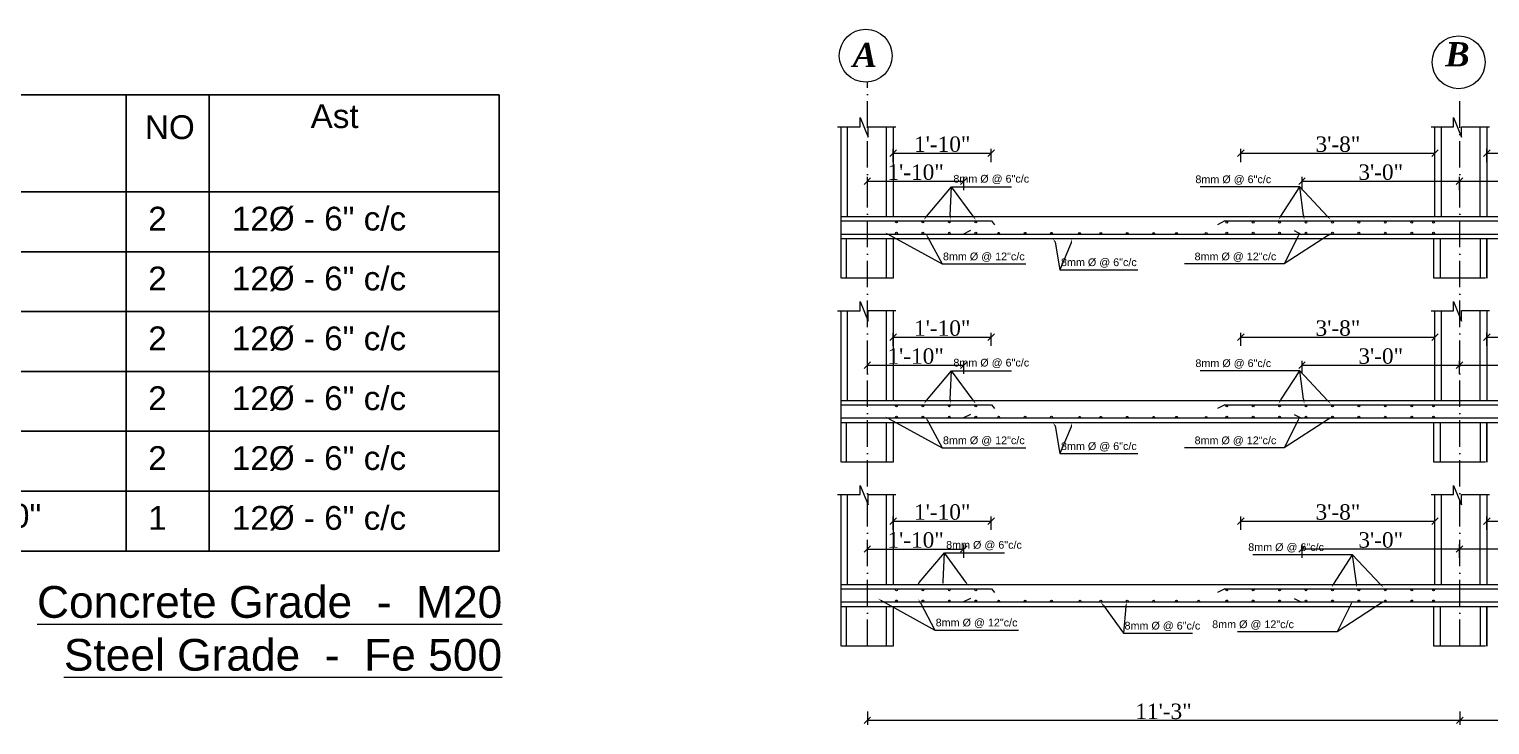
# Model space of a CAD drawing. Header units: inches. Extents: x -4737 to 13205, y 2479 to 13285.
# Drawn here: x 7214 to 7877, y 9811 to 10126 of the extents above; entities that cross this region are included whole.
import ezdxf

# ---------------------------------------------------------------- set-up
doc = ezdxf.new("R2010")
doc.units = ezdxf.units.IN
doc.header["$MEASUREMENT"] = 0
doc.linetypes.add('ACAD_ISO10W100', pattern=[18, 12, -3, 0, -3])
for name, color, linetype, lineweight in [('A-Gridtag', 2, 'Continuous', 13), ('CL', 30, 'ACAD_ISO10W100', 13), ('dim', 172, 'Continuous', 9), ('dimen', 72, 'Continuous', 9), ('Dm', 7, 'Continuous', 13), ('hatch', 252, 'Continuous', 0), ('REINFORECMENT', 240, 'Continuous', 18), ('SLAB LINE', 47, 'Continuous', 18), ('Text', 7, 'Continuous', 13), ('TEXTT', 7, 'Continuous', 25)]:
    doc.layers.add(name, color=color, linetype=linetype, lineweight=lineweight)
doc.layers.add('ELEVATION', color=3, linetype='Continuous')
doc.styles.add('ordinary', font='arial.ttf')
doc.styles.add('samar', font='times.ttf')
doc.styles.get("Standard").update_dxf_attribs({"font": 'arial.ttf'})
doc.dimstyles.new('Attic 1-48in96', dxfattribs={"dimtxt": 7, "dimasz": 3, "dimexe": 2, "dimexo": 1, "dimgap": 0.5, "dimtad": 1, "dimdec": 0, "dimlfac": 0.5, "dimzin": 3, "dimdsep": 46, "dimlunit": 4, "dimtxsty": 'samar', "dimblk": 'OBLIQUE', "dimcen": 0.09, "dimclrd": 1, "dimclre": 1, "dimadec": 0, "dimazin": 0, "dimtfac": 1, "dimtdec": 0, "dimtix": 1, "dimtmove": 1, "dimatfit": 2, "dimldrblk": 'Arrow 1', "dimfxl": 4, "dimfxlon": 1, "dimtolj": 1, "dimtzin": 0, "dimlwd": 13, "dimlwe": 13, "dimarcsym": 0})

# ---------------------------------------------------------------- blocks, each defined once
blk = doc.blocks.new('_OBLIQUE')
at = {"color": 0, "linetype": 'ByBlock'}
blk.add_line((-0.5, -0.5), (0.5, 0.5), dxfattribs=at)
blk = doc.blocks.new('*D551')
at = {"layer": 'Defpoints', "color": 0, "transparency": 16777216}
for p in [(7852.54, 9903.05), (7764.4, 9872.3), (7852.54, 9874.3)]:
    blk.add_point(p, dxfattribs=at)
at = {"layer": 'dimen', "color": 1, "lineweight": 13, "transparency": 16777216}
for p, q in [((7764.4, 9899.05), (7764.4, 9905.05)), ((7852.54, 9899.05), (7852.54, 9905.05)), ((7764.4, 9903.05), (7852.54, 9903.05))]:
    blk.add_line(p, q, dxfattribs=at)
at = {"layer": 'dimen', "color": 1, "lineweight": 13, "transparency": 16777216, "xscale": 3, "yscale": 3, "zscale": 3, "rotation": 180}
blk.add_blockref('_OBLIQUE', (7764.4, 9903.05), dxfattribs=at)
at = {"layer": 'dimen', "color": 1, "lineweight": 13, "transparency": 16777216, "xscale": 3, "yscale": 3, "zscale": 3}
blk.add_blockref('_OBLIQUE', (7852.54, 9903.05), dxfattribs=at)
at = {"layer": 'dimen', "color": 0, "transparency": 16777216, "insert": (7808.47, 9907.11), "char_height": 7, "attachment_point": 5, "style": 'samar'}
blk.add_mtext('\\A1;3\'-8"', dxfattribs=at)
blk = doc.blocks.new('Arrow 1')
at = {"layer": 'TEXTT'}
blk.add_hatch(color=256, dxfattribs=at).paths.add_polyline_path([(-1.01, 0.42), (-1.01, -0.42), (-0.01, 0)])
blk = doc.blocks.new('*D325')
at = {"layer": 'Defpoints', "color": 0, "transparency": 16777216}
for p in [(7863.67, 9890.36), (7863.67, 9874.3), (7792.15, 9866.23)]:
    blk.add_point(p, dxfattribs=at)
at = {"layer": 'dimen', "color": 1, "lineweight": 13, "transparency": 16777216}
for p, q in [((7792.15, 9886.36), (7792.15, 9892.36)), ((7863.67, 9886.36), (7863.67, 9892.36)), ((7792.15, 9890.36), (7863.67, 9890.36))]:
    blk.add_line(p, q, dxfattribs=at)
at = {"layer": 'dimen', "color": 1, "lineweight": 13, "transparency": 16777216, "xscale": 3, "yscale": 3, "zscale": 3, "rotation": 180}
blk.add_blockref('_OBLIQUE', (7792.15, 9890.36), dxfattribs=at)
at = {"layer": 'dimen', "color": 1, "lineweight": 13, "transparency": 16777216, "xscale": 3, "yscale": 3, "zscale": 3}
blk.add_blockref('_OBLIQUE', (7863.67, 9890.36), dxfattribs=at)
at = {"layer": 'dimen', "color": 0, "transparency": 16777216, "insert": (7827.91, 9894.42), "char_height": 7, "attachment_point": 5, "style": 'samar'}
blk.add_mtext('\\A1;3\'-0"', dxfattribs=at)
blk = doc.blocks.new('*D326')
at = {"layer": 'Defpoints', "color": 0, "transparency": 16777216}
for p in [(7651.02, 9903.05), (7606.49, 9872.3), (7651.02, 9872.3)]:
    blk.add_point(p, dxfattribs=at)
at = {"layer": 'dimen', "color": 1, "lineweight": 13, "transparency": 16777216}
for p, q in [((7606.49, 9899.05), (7606.49, 9905.05)), ((7651.02, 9899.05), (7651.02, 9905.05)), ((7606.49, 9903.05), (7651.02, 9903.05))]:
    blk.add_line(p, q, dxfattribs=at)
at = {"layer": 'dimen', "color": 1, "lineweight": 13, "transparency": 16777216, "xscale": 3, "yscale": 3, "zscale": 3, "rotation": 180}
blk.add_blockref('_OBLIQUE', (7606.49, 9903.05), dxfattribs=at)
at = {"layer": 'dimen', "color": 1, "lineweight": 13, "transparency": 16777216, "xscale": 3, "yscale": 3, "zscale": 3}
blk.add_blockref('_OBLIQUE', (7651.02, 9903.05), dxfattribs=at)
at = {"layer": 'dimen', "color": 0, "transparency": 16777216, "insert": (7628.75, 9907.11), "char_height": 7, "attachment_point": 5, "style": 'samar'}
blk.add_mtext('\\A1;1\'-10"', dxfattribs=at)
blk = doc.blocks.new('*D327')
at = {"layer": 'Defpoints', "color": 0, "transparency": 16777216}
for p in [(7638.6, 9890.35), (7594.74, 9866.23), (7638.6, 9866.23)]:
    blk.add_point(p, dxfattribs=at)
at = {"layer": 'dimen', "color": 1, "lineweight": 13, "transparency": 16777216}
for p, q in [((7594.74, 9886.35), (7594.74, 9892.35)), ((7638.6, 9886.35), (7638.6, 9892.35)), ((7594.74, 9890.35), (7638.6, 9890.35))]:
    blk.add_line(p, q, dxfattribs=at)
at = {"layer": 'dimen', "color": 1, "lineweight": 13, "transparency": 16777216, "xscale": 3, "yscale": 3, "zscale": 3, "rotation": 180}
blk.add_blockref('_OBLIQUE', (7594.74, 9890.35), dxfattribs=at)
at = {"layer": 'dimen', "color": 1, "lineweight": 13, "transparency": 16777216, "xscale": 3, "yscale": 3, "zscale": 3}
blk.add_blockref('_OBLIQUE', (7638.6, 9890.35), dxfattribs=at)
at = {"layer": 'dimen', "color": 0, "transparency": 16777216, "insert": (7616.67, 9894.41), "char_height": 7, "attachment_point": 5, "style": 'samar'}
blk.add_mtext('\\A1;1\'-10"', dxfattribs=at)
blk = doc.blocks.new('*D328')
at = {"layer": 'Defpoints', "color": 0, "transparency": 16777216}
for p in [(7951.54, 9903.05), (7876.04, 9874.3), (7951.54, 9870.6)]:
    blk.add_point(p, dxfattribs=at)
at = {"layer": 'dimen', "color": 1, "lineweight": 13, "transparency": 16777216}
for p, q in [((7876.04, 9899.05), (7876.04, 9905.05)), ((7951.54, 9899.05), (7951.54, 9905.05)), ((7876.04, 9903.05), (7951.54, 9903.05))]:
    blk.add_line(p, q, dxfattribs=at)
at = {"layer": 'dimen', "color": 1, "lineweight": 13, "transparency": 16777216, "xscale": 3, "yscale": 3, "zscale": 3, "rotation": 180}
blk.add_blockref('_OBLIQUE', (7876.04, 9903.05), dxfattribs=at)
at = {"layer": 'dimen', "color": 1, "lineweight": 13, "transparency": 16777216, "xscale": 3, "yscale": 3, "zscale": 3}
blk.add_blockref('_OBLIQUE', (7951.54, 9903.05), dxfattribs=at)
at = {"layer": 'dimen', "color": 0, "transparency": 16777216, "insert": (7913.79, 9907.11), "char_height": 7, "attachment_point": 5, "style": 'samar'}
blk.add_mtext('\\A1;3\'-2"', dxfattribs=at)
blk = doc.blocks.new('*D329')
at = {"layer": 'Defpoints', "color": 0, "transparency": 16777216}
for p in [(7927.94, 9890.36), (7863.67, 9874.3), (7927.94, 9866.23)]:
    blk.add_point(p, dxfattribs=at)
at = {"layer": 'dimen', "color": 1, "lineweight": 13, "transparency": 16777216}
for p, q in [((7863.67, 9886.36), (7863.67, 9892.36)), ((7927.94, 9886.36), (7927.94, 9892.36)), ((7863.67, 9890.36), (7927.94, 9890.36))]:
    blk.add_line(p, q, dxfattribs=at)
at = {"layer": 'dimen', "color": 1, "lineweight": 13, "transparency": 16777216, "xscale": 3, "yscale": 3, "zscale": 3, "rotation": 180}
blk.add_blockref('_OBLIQUE', (7863.67, 9890.36), dxfattribs=at)
at = {"layer": 'dimen', "color": 1, "lineweight": 13, "transparency": 16777216, "xscale": 3, "yscale": 3, "zscale": 3}
blk.add_blockref('_OBLIQUE', (7927.94, 9890.36), dxfattribs=at)
at = {"layer": 'dimen', "color": 0, "transparency": 16777216, "insert": (7895.81, 9894.42), "char_height": 7, "attachment_point": 5, "style": 'samar'}
blk.add_mtext('\\A1;2\'-8"', dxfattribs=at)
blk = doc.blocks.new('*D546')
at = {"layer": 'Defpoints', "color": 0, "transparency": 16777216}
for p in [(7852.54, 9986.52), (7852.54, 9957.77), (7764.4, 9955.77)]:
    blk.add_point(p, dxfattribs=at)
at = {"layer": 'dimen', "color": 1, "lineweight": 13, "transparency": 16777216}
for p, q in [((7764.4, 9982.52), (7764.4, 9988.52)), ((7764.4, 9986.52), (7852.54, 9986.52)), ((7852.54, 9982.52), (7852.54, 9988.52))]:
    blk.add_line(p, q, dxfattribs=at)
at = {"layer": 'dimen', "color": 1, "lineweight": 13, "transparency": 16777216, "xscale": 3, "yscale": 3, "zscale": 3, "rotation": 180}
blk.add_blockref('_OBLIQUE', (7764.4, 9986.52), dxfattribs=at)
at = {"layer": 'dimen', "color": 1, "lineweight": 13, "transparency": 16777216, "xscale": 3, "yscale": 3, "zscale": 3}
blk.add_blockref('_OBLIQUE', (7852.54, 9986.52), dxfattribs=at)
at = {"layer": 'dimen', "color": 0, "transparency": 16777216, "insert": (7808.47, 9990.59), "char_height": 7, "attachment_point": 5, "style": 'samar'}
blk.add_mtext('\\A1;3\'-8"', dxfattribs=at)
blk = doc.blocks.new('*D299')
at = {"layer": 'Defpoints', "color": 0, "transparency": 16777216}
for p in [(7863.67, 9973.83), (7863.67, 9957.77), (7792.15, 9949.71)]:
    blk.add_point(p, dxfattribs=at)
at = {"layer": 'dimen', "color": 1, "lineweight": 13, "transparency": 16777216}
for p, q in [((7792.15, 9969.83), (7792.15, 9975.83)), ((7792.15, 9973.83), (7863.67, 9973.83)), ((7863.67, 9969.83), (7863.67, 9975.83))]:
    blk.add_line(p, q, dxfattribs=at)
at = {"layer": 'dimen', "color": 1, "lineweight": 13, "transparency": 16777216, "xscale": 3, "yscale": 3, "zscale": 3, "rotation": 180}
blk.add_blockref('_OBLIQUE', (7792.15, 9973.83), dxfattribs=at)
at = {"layer": 'dimen', "color": 1, "lineweight": 13, "transparency": 16777216, "xscale": 3, "yscale": 3, "zscale": 3}
blk.add_blockref('_OBLIQUE', (7863.67, 9973.83), dxfattribs=at)
at = {"layer": 'dimen', "color": 0, "transparency": 16777216, "insert": (7827.91, 9977.89), "char_height": 7, "attachment_point": 5, "style": 'samar'}
blk.add_mtext('\\A1;3\'-0"', dxfattribs=at)
blk = doc.blocks.new('*D300')
at = {"layer": 'Defpoints', "color": 0, "transparency": 16777216}
for p in [(7651.02, 9986.52), (7606.49, 9955.77), (7651.02, 9955.77)]:
    blk.add_point(p, dxfattribs=at)
at = {"layer": 'dimen', "color": 1, "lineweight": 13, "transparency": 16777216}
for p, q in [((7606.49, 9982.52), (7606.49, 9988.52)), ((7606.49, 9986.52), (7651.02, 9986.52)), ((7651.02, 9982.52), (7651.02, 9988.52))]:
    blk.add_line(p, q, dxfattribs=at)
at = {"layer": 'dimen', "color": 1, "lineweight": 13, "transparency": 16777216, "xscale": 3, "yscale": 3, "zscale": 3, "rotation": 180}
blk.add_blockref('_OBLIQUE', (7606.49, 9986.52), dxfattribs=at)
at = {"layer": 'dimen', "color": 1, "lineweight": 13, "transparency": 16777216, "xscale": 3, "yscale": 3, "zscale": 3}
blk.add_blockref('_OBLIQUE', (7651.02, 9986.52), dxfattribs=at)
at = {"layer": 'dimen', "color": 0, "transparency": 16777216, "insert": (7628.75, 9990.59), "char_height": 7, "attachment_point": 5, "style": 'samar'}
blk.add_mtext('\\A1;1\'-10"', dxfattribs=at)
blk = doc.blocks.new('*D301')
at = {"layer": 'Defpoints', "color": 0, "transparency": 16777216}
for p in [(7638.6, 9973.82), (7594.74, 9949.7), (7638.6, 9949.71)]:
    blk.add_point(p, dxfattribs=at)
at = {"layer": 'dimen', "color": 1, "lineweight": 13, "transparency": 16777216}
for p, q in [((7594.74, 9969.82), (7594.74, 9975.82)), ((7594.74, 9973.82), (7638.6, 9973.82)), ((7638.6, 9969.82), (7638.6, 9975.82))]:
    blk.add_line(p, q, dxfattribs=at)
at = {"layer": 'dimen', "color": 1, "lineweight": 13, "transparency": 16777216, "xscale": 3, "yscale": 3, "zscale": 3, "rotation": 180}
blk.add_blockref('_OBLIQUE', (7594.74, 9973.82), dxfattribs=at)
at = {"layer": 'dimen', "color": 1, "lineweight": 13, "transparency": 16777216, "xscale": 3, "yscale": 3, "zscale": 3}
blk.add_blockref('_OBLIQUE', (7638.6, 9973.82), dxfattribs=at)
at = {"layer": 'dimen', "color": 0, "transparency": 16777216, "insert": (7616.67, 9977.88), "char_height": 7, "attachment_point": 5, "style": 'samar'}
blk.add_mtext('\\A1;1\'-10"', dxfattribs=at)
blk = doc.blocks.new('*D302')
at = {"layer": 'Defpoints', "color": 0, "transparency": 16777216}
for p in [(7951.54, 9986.52), (7876.04, 9957.77), (7951.54, 9954.07)]:
    blk.add_point(p, dxfattribs=at)
at = {"layer": 'dimen', "color": 1, "lineweight": 13, "transparency": 16777216}
for p, q in [((7876.04, 9982.52), (7876.04, 9988.52)), ((7876.04, 9986.52), (7951.54, 9986.52)), ((7951.54, 9982.52), (7951.54, 9988.52))]:
    blk.add_line(p, q, dxfattribs=at)
at = {"layer": 'dimen', "color": 1, "lineweight": 13, "transparency": 16777216, "xscale": 3, "yscale": 3, "zscale": 3, "rotation": 180}
blk.add_blockref('_OBLIQUE', (7876.04, 9986.52), dxfattribs=at)
at = {"layer": 'dimen', "color": 1, "lineweight": 13, "transparency": 16777216, "xscale": 3, "yscale": 3, "zscale": 3}
blk.add_blockref('_OBLIQUE', (7951.54, 9986.52), dxfattribs=at)
at = {"layer": 'dimen', "color": 0, "transparency": 16777216, "insert": (7913.79, 9990.59), "char_height": 7, "attachment_point": 5, "style": 'samar'}
blk.add_mtext('\\A1;3\'-2"', dxfattribs=at)
blk = doc.blocks.new('*D303')
at = {"layer": 'Defpoints', "color": 0, "transparency": 16777216}
for p in [(7927.94, 9973.83), (7863.67, 9957.77), (7927.94, 9949.71)]:
    blk.add_point(p, dxfattribs=at)
at = {"layer": 'dimen', "color": 1, "lineweight": 13, "transparency": 16777216}
for p, q in [((7863.67, 9969.83), (7863.67, 9975.83)), ((7863.67, 9973.83), (7927.94, 9973.83)), ((7927.94, 9969.83), (7927.94, 9975.83))]:
    blk.add_line(p, q, dxfattribs=at)
at = {"layer": 'dimen', "color": 1, "lineweight": 13, "transparency": 16777216, "xscale": 3, "yscale": 3, "zscale": 3, "rotation": 180}
blk.add_blockref('_OBLIQUE', (7863.67, 9973.83), dxfattribs=at)
at = {"layer": 'dimen', "color": 1, "lineweight": 13, "transparency": 16777216, "xscale": 3, "yscale": 3, "zscale": 3}
blk.add_blockref('_OBLIQUE', (7927.94, 9973.83), dxfattribs=at)
at = {"layer": 'dimen', "color": 0, "transparency": 16777216, "insert": (7895.81, 9977.89), "char_height": 7, "attachment_point": 5, "style": 'samar'}
blk.add_mtext('\\A1;2\'-8"', dxfattribs=at)
blk = doc.blocks.new('*D547')
at = {"layer": 'Defpoints', "color": 0, "transparency": 16777216}
for p in [(7863.79, 9846.3), (8124.35, 9846.3), (7863.79, 9812.58)]:
    blk.add_point(p, dxfattribs=at)
at = {"layer": 'dimen', "color": 1, "lineweight": 13, "transparency": 16777216}
for p, q in [((7863.79, 9816.58), (7863.79, 9810.58)), ((8124.35, 9812.58), (7863.79, 9812.58)), ((8124.35, 9816.58), (8124.35, 9810.58))]:
    blk.add_line(p, q, dxfattribs=at)
at = {"layer": 'dimen', "color": 1, "lineweight": 13, "transparency": 16777216, "xscale": 3, "yscale": 3, "zscale": 3, "rotation": 180}
blk.add_blockref('_OBLIQUE', (7863.79, 9812.58), dxfattribs=at)
at = {"layer": 'dimen', "color": 1, "lineweight": 13, "transparency": 16777216, "xscale": 3, "yscale": 3, "zscale": 3}
blk.add_blockref('_OBLIQUE', (8124.35, 9812.58), dxfattribs=at)
at = {"layer": 'dimen', "color": 0, "transparency": 16777216, "insert": (7994.07, 9816.64), "char_height": 7, "attachment_point": 5, "style": 'samar'}
blk.add_mtext('\\A1;10\'-10"', dxfattribs=at)
blk = doc.blocks.new('*D548')
at = {"layer": 'Defpoints', "color": 0, "transparency": 16777216}
for p in [(7594.74, 9846.3), (7863.79, 9846.3), (7594.74, 9812.58)]:
    blk.add_point(p, dxfattribs=at)
at = {"layer": 'dimen', "color": 1, "lineweight": 13, "transparency": 16777216}
for p, q in [((7594.74, 9816.58), (7594.74, 9810.58)), ((7863.79, 9812.58), (7594.74, 9812.58)), ((7863.79, 9816.58), (7863.79, 9810.58))]:
    blk.add_line(p, q, dxfattribs=at)
at = {"layer": 'dimen', "color": 1, "lineweight": 13, "transparency": 16777216, "xscale": 3, "yscale": 3, "zscale": 3, "rotation": 180}
blk.add_blockref('_OBLIQUE', (7594.74, 9812.58), dxfattribs=at)
at = {"layer": 'dimen', "color": 1, "lineweight": 13, "transparency": 16777216, "xscale": 3, "yscale": 3, "zscale": 3}
blk.add_blockref('_OBLIQUE', (7863.79, 9812.58), dxfattribs=at)
at = {"layer": 'dimen', "color": 0, "transparency": 16777216, "insert": (7729.26, 9816.64), "char_height": 7, "attachment_point": 5, "style": 'samar'}
blk.add_mtext('\\A1;11\'-3"', dxfattribs=at)
blk = doc.blocks.new('*D549')
at = {"layer": 'Defpoints', "color": 0, "transparency": 16777216}
for p in [(7852.54, 10070), (7764.4, 10039.24), (7852.54, 10041.24)]:
    blk.add_point(p, dxfattribs=at)
at = {"layer": 'dimen', "color": 1, "lineweight": 13, "transparency": 16777216}
for p, q in [((7764.4, 10066), (7764.4, 10072)), ((7764.4, 10070), (7852.54, 10070)), ((7852.54, 10066), (7852.54, 10072))]:
    blk.add_line(p, q, dxfattribs=at)
at = {"layer": 'dimen', "color": 1, "lineweight": 13, "transparency": 16777216, "xscale": 3, "yscale": 3, "zscale": 3, "rotation": 180}
blk.add_blockref('_OBLIQUE', (7764.4, 10070), dxfattribs=at)
at = {"layer": 'dimen', "color": 1, "lineweight": 13, "transparency": 16777216, "xscale": 3, "yscale": 3, "zscale": 3}
blk.add_blockref('_OBLIQUE', (7852.54, 10070), dxfattribs=at)
at = {"layer": 'dimen', "color": 0, "transparency": 16777216, "insert": (7808.47, 10074.06), "char_height": 7, "attachment_point": 5, "style": 'samar'}
blk.add_mtext('\\A1;3\'-8"', dxfattribs=at)
blk = doc.blocks.new('*D304')
at = {"layer": 'Defpoints', "color": 0, "transparency": 16777216}
for p in [(7863.67, 10057.3), (7863.67, 10041.24), (7792.15, 10033.18)]:
    blk.add_point(p, dxfattribs=at)
at = {"layer": 'dimen', "color": 1, "lineweight": 13, "transparency": 16777216}
for p, q in [((7792.15, 10053.3), (7792.15, 10059.3)), ((7792.15, 10057.3), (7863.67, 10057.3)), ((7863.67, 10053.3), (7863.67, 10059.3))]:
    blk.add_line(p, q, dxfattribs=at)
at = {"layer": 'dimen', "color": 1, "lineweight": 13, "transparency": 16777216, "xscale": 3, "yscale": 3, "zscale": 3, "rotation": 180}
blk.add_blockref('_OBLIQUE', (7792.15, 10057.3), dxfattribs=at)
at = {"layer": 'dimen', "color": 1, "lineweight": 13, "transparency": 16777216, "xscale": 3, "yscale": 3, "zscale": 3}
blk.add_blockref('_OBLIQUE', (7863.67, 10057.3), dxfattribs=at)
at = {"layer": 'dimen', "color": 0, "transparency": 16777216, "insert": (7827.91, 10061.36), "char_height": 7, "attachment_point": 5, "style": 'samar'}
blk.add_mtext('\\A1;3\'-0"', dxfattribs=at)
blk = doc.blocks.new('*D305')
at = {"layer": 'Defpoints', "color": 0, "transparency": 16777216}
for p in [(7651.02, 10070), (7606.49, 10039.24), (7651.02, 10039.24)]:
    blk.add_point(p, dxfattribs=at)
at = {"layer": 'dimen', "color": 1, "lineweight": 13, "transparency": 16777216}
for p, q in [((7606.49, 10066), (7606.49, 10072)), ((7606.49, 10070), (7651.02, 10070)), ((7651.02, 10066), (7651.02, 10072))]:
    blk.add_line(p, q, dxfattribs=at)
at = {"layer": 'dimen', "color": 1, "lineweight": 13, "transparency": 16777216, "xscale": 3, "yscale": 3, "zscale": 3, "rotation": 180}
blk.add_blockref('_OBLIQUE', (7606.49, 10070), dxfattribs=at)
at = {"layer": 'dimen', "color": 1, "lineweight": 13, "transparency": 16777216, "xscale": 3, "yscale": 3, "zscale": 3}
blk.add_blockref('_OBLIQUE', (7651.02, 10070), dxfattribs=at)
at = {"layer": 'dimen', "color": 0, "transparency": 16777216, "insert": (7628.75, 10074.06), "char_height": 7, "attachment_point": 5, "style": 'samar'}
blk.add_mtext('\\A1;1\'-10"', dxfattribs=at)
blk = doc.blocks.new('*D306')
at = {"layer": 'Defpoints', "color": 0, "transparency": 16777216}
for p in [(7638.6, 10057.29), (7594.74, 10033.17), (7638.6, 10033.18)]:
    blk.add_point(p, dxfattribs=at)
at = {"layer": 'dimen', "color": 1, "lineweight": 13, "transparency": 16777216}
for p, q in [((7594.74, 10053.29), (7594.74, 10059.29)), ((7594.74, 10057.29), (7638.6, 10057.29)), ((7638.6, 10053.29), (7638.6, 10059.29))]:
    blk.add_line(p, q, dxfattribs=at)
at = {"layer": 'dimen', "color": 1, "lineweight": 13, "transparency": 16777216, "xscale": 3, "yscale": 3, "zscale": 3, "rotation": 180}
blk.add_blockref('_OBLIQUE', (7594.74, 10057.29), dxfattribs=at)
at = {"layer": 'dimen', "color": 1, "lineweight": 13, "transparency": 16777216, "xscale": 3, "yscale": 3, "zscale": 3}
blk.add_blockref('_OBLIQUE', (7638.6, 10057.29), dxfattribs=at)
at = {"layer": 'dimen', "color": 0, "transparency": 16777216, "insert": (7616.67, 10061.35), "char_height": 7, "attachment_point": 5, "style": 'samar'}
blk.add_mtext('\\A1;1\'-10"', dxfattribs=at)
blk = doc.blocks.new('*D307')
at = {"layer": 'Defpoints', "color": 0, "transparency": 16777216}
for p in [(7951.54, 10070), (7876.04, 10041.24), (7951.54, 10037.54)]:
    blk.add_point(p, dxfattribs=at)
at = {"layer": 'dimen', "color": 1, "lineweight": 13, "transparency": 16777216}
for p, q in [((7876.04, 10066), (7876.04, 10072)), ((7876.04, 10070), (7951.54, 10070)), ((7951.54, 10066), (7951.54, 10072))]:
    blk.add_line(p, q, dxfattribs=at)
at = {"layer": 'dimen', "color": 1, "lineweight": 13, "transparency": 16777216, "xscale": 3, "yscale": 3, "zscale": 3, "rotation": 180}
blk.add_blockref('_OBLIQUE', (7876.04, 10070), dxfattribs=at)
at = {"layer": 'dimen', "color": 1, "lineweight": 13, "transparency": 16777216, "xscale": 3, "yscale": 3, "zscale": 3}
blk.add_blockref('_OBLIQUE', (7951.54, 10070), dxfattribs=at)
at = {"layer": 'dimen', "color": 0, "transparency": 16777216, "insert": (7913.79, 10074.06), "char_height": 7, "attachment_point": 5, "style": 'samar'}
blk.add_mtext('\\A1;3\'-2"', dxfattribs=at)
blk = doc.blocks.new('*D308')
at = {"layer": 'Defpoints', "color": 0, "transparency": 16777216}
for p in [(7927.94, 10057.3), (7863.67, 10041.24), (7927.94, 10033.18)]:
    blk.add_point(p, dxfattribs=at)
at = {"layer": 'dimen', "color": 1, "lineweight": 13, "transparency": 16777216}
for p, q in [((7863.67, 10053.3), (7863.67, 10059.3)), ((7863.67, 10057.3), (7927.94, 10057.3)), ((7927.94, 10053.3), (7927.94, 10059.3))]:
    blk.add_line(p, q, dxfattribs=at)
at = {"layer": 'dimen', "color": 1, "lineweight": 13, "transparency": 16777216, "xscale": 3, "yscale": 3, "zscale": 3, "rotation": 180}
blk.add_blockref('_OBLIQUE', (7863.67, 10057.3), dxfattribs=at)
at = {"layer": 'dimen', "color": 1, "lineweight": 13, "transparency": 16777216, "xscale": 3, "yscale": 3, "zscale": 3}
blk.add_blockref('_OBLIQUE', (7927.94, 10057.3), dxfattribs=at)
at = {"layer": 'dimen', "color": 0, "transparency": 16777216, "insert": (7895.81, 10061.36), "char_height": 7, "attachment_point": 5, "style": 'samar'}
blk.add_mtext('\\A1;2\'-8"', dxfattribs=at)

msp = doc.modelspace()

# ---------------------------------------------------------------- linework, layer by layer
at = {"layer": 'A-Gridtag', "color": 1}
for centre in [(7593.99, 10114.28), (7863.3, 10111.28)]:
    msp.add_circle(centre, 12, dxfattribs=at)
at = {"layer": 'CL'}
for p, q in [((7594.74, 9846.3), (7594.74, 10102.31)), ((7863.79, 9846.3), (7863.79, 10099.29))]:
    msp.add_line(p, q, dxfattribs=at)
at = {"layer": 'dim', "ltscale": 5}
for points in [[(7581.26, 10082), (7591.48, 10082), (7591.48, 10086.19), (7595.04, 10077.29), (7595.04, 10082.02), (7607.75, 10082.02)], [(7850.81, 10082), (7861.03, 10082), (7861.03, 10086.19), (7864.59, 10077.29), (7864.59, 10082.02), (7877.3, 10082.02)], [(7581.26, 9998.53), (7591.48, 9998.53), (7591.48, 10002.72), (7595.04, 9993.81), (7595.04, 9998.55), (7607.75, 9998.55)], [(7850.81, 9998.53), (7861.03, 9998.53), (7861.03, 10002.72), (7864.59, 9993.81), (7864.59, 9998.55), (7877.3, 9998.55)], [(7581.26, 9915.05), (7591.48, 9915.05), (7591.48, 9919.25), (7595.04, 9910.34), (7595.04, 9915.08), (7607.75, 9915.08)], [(7850.81, 9915.05), (7861.03, 9915.05), (7861.03, 9919.25), (7864.59, 9910.34), (7864.59, 9915.08), (7877.3, 9915.08)]]:
    msp.add_lwpolyline(points, dxfattribs=at)
at = {"layer": 'ELEVATION'}
for p, q in [((6939.81, 10096.49), (7427.52, 10096.49)), ((7258.15, 10096.49), (7258.15, 9889.44)), ((7295.81, 10096.8), (7295.81, 9889.44)), ((7427.52, 10096.49), (7427.52, 9889.44)), ((6939.81, 10052.47), (7427.52, 10052.47)), ((6939.81, 10025.3), (7427.52, 10025.3)), ((6939.81, 9998.12), (7427.52, 9998.12)), ((6939.81, 9970.95), (7427.52, 9970.95)), ((6939.81, 9943.78), (7427.52, 9943.78)), ((6939.81, 9943.78), (7427.52, 9943.78)), ((6939.81, 9916.61), (7427.52, 9916.61)), ((6939.81, 9889.44), (7427.52, 9889.44))]:
    msp.add_line(p, q, dxfattribs=at)
at = {"layer": 'hatch', "ltscale": 0.5}
for points, elevation in [([(7621.63, 10041.29), (7633.02, 10054.74), (7660.26, 10054.74)], -414.31), ([(7632.43, 10041.76), (7633.02, 10054.74)], -414.31), ([(7642.73, 10041.45), (7633.02, 10054.74)], -414.31), ([(7604.69, 10032.98), (7628.7, 10019.76), (7666.69, 10019.76)], -414.31), ([(7622.11, 10032.08), (7628.7, 10019.76)], -414.31), ([(7804.14, 10032.75), (7784.08, 10019.74), (7738.84, 10019.74)], -38.85), ([(7790.29, 10032.05), (7784.08, 10019.74)], -38.85), ([(7621.63, 9957.82), (7633.02, 9971.27), (7660.26, 9971.27)], -414.31), ([(7632.43, 9958.29), (7633.02, 9971.27)], -414.31), ([(7642.73, 9957.98), (7633.02, 9971.27)], -414.31), ([(7604.69, 9949.51), (7628.7, 9936.28), (7666.69, 9936.28)], -414.31), ([(7622.11, 9948.61), (7628.7, 9936.28)], -414.31), ([(7804.14, 9949.27), (7784.08, 9936.27), (7738.84, 9936.27)], -38.85), ([(7790.29, 9948.58), (7784.08, 9936.27)], -38.85), ([(7618.33, 9875.1), (7629.72, 9888.55), (7656.96, 9888.55)], -414.31), ([(7629.13, 9875.57), (7629.72, 9888.55)], -414.31), ([(7639.43, 9875.26), (7629.72, 9888.55)], -414.31), ([(7601.39, 9866.79), (7625.4, 9853.56), (7663.39, 9853.56)], -414.31), ([(7618.81, 9865.89), (7625.4, 9853.56)], -414.31), ([(7828.13, 9865.79), (7808.07, 9852.79), (7762.84, 9852.79)], -38.85), ([(7814.29, 9865.1), (7808.07, 9852.79)], -38.85)]:
    msp.add_lwpolyline(points, dxfattribs=dict(at, elevation=elevation))
for points in [[(7803.78, 10041.27), (7791.1, 10054.69), (7745.86, 10054.69)], [(7782.59, 10041.5), (7791.1, 10054.69)], [(7792.86, 10041.8), (7791.1, 10054.69)], [(7680.11, 10029.66), (7682.18, 10017.12), (7717.53, 10017.12)], [(7687.34, 10029.28), (7682.18, 10017.12)], [(7803.78, 9957.8), (7791.1, 9971.22), (7745.86, 9971.22)], [(7782.59, 9958.03), (7791.1, 9971.22)], [(7792.86, 9958.33), (7791.1, 9971.22)], [(7680.11, 9946.19), (7682.18, 9933.65), (7717.53, 9933.65)], [(7687.34, 9945.81), (7682.18, 9933.65)], [(7827.77, 9874.32), (7815.09, 9887.74), (7769.86, 9887.74)], [(7806.58, 9874.55), (7815.09, 9887.74)], [(7816.86, 9874.85), (7815.09, 9887.74)], [(7701.97, 9864.69), (7711.04, 9852.15), (7742.39, 9852.15)], [(7712.2, 9864.31), (7711.04, 9852.15)]]:
    msp.add_lwpolyline(points, dxfattribs=at)
for points in [[(7621.38, 10041.51, -414.31), (7620.34, 10039.77, -414.31), (7621.88, 10041.08, -414.31)], [(7632.1, 10041.78, -414.31), (7632.34, 10039.77, -414.31), (7632.76, 10041.75, -414.31)], [(7642.46, 10041.26, -414.31), (7643.91, 10039.84, -414.31), (7643, 10041.65, -414.31)], [(7782.31, 10041.68), (7781.51, 10039.82), (7782.87, 10041.32)], [(7792.53, 10041.76), (7793.13, 10039.82), (7793.19, 10041.85)], [(7803.53, 10041.04), (7805.15, 10039.82), (7804.02, 10041.5)], [(7604.86, 10033.27, -414.31), (7602.94, 10033.95, -414.31), (7604.53, 10032.69, -414.31)], [(7622.4, 10032.24, -414.31), (7621.17, 10033.85, -414.31), (7621.82, 10031.93, -414.31)], [(7680.38, 10029.86), (7678.94, 10031.28), (7679.84, 10029.47)], [(7687.67, 10029.25), (7687.53, 10031.27), (7687.01, 10029.31)], [(7790.59, 10031.9, -38.85), (7791.19, 10033.83, -38.85), (7789.99, 10032.2, -38.85)], [(7804.32, 10032.47, -38.85), (7805.81, 10033.83, -38.85), (7803.96, 10033.03, -38.85)], [(7621.38, 9958.03, -414.31), (7620.34, 9956.29, -414.31), (7621.88, 9957.6, -414.31)], [(7632.1, 9958.31, -414.31), (7632.34, 9956.29, -414.31), (7632.76, 9958.28, -414.31)], [(7642.46, 9957.78, -414.31), (7643.91, 9956.36, -414.31), (7643, 9958.18, -414.31)], [(7782.31, 9958.21), (7781.51, 9956.35), (7782.87, 9957.85)], [(7792.53, 9958.29), (7793.13, 9956.35), (7793.19, 9958.38)], [(7803.53, 9957.57), (7805.15, 9956.35), (7804.02, 9958.03)], [(7604.86, 9949.8, -414.31), (7602.94, 9950.47, -414.31), (7604.53, 9949.22, -414.31)], [(7622.4, 9948.77, -414.31), (7621.17, 9950.37, -414.31), (7621.82, 9948.45, -414.31)], [(7790.59, 9948.43, -38.85), (7791.19, 9950.36, -38.85), (7789.99, 9948.73, -38.85)], [(7804.32, 9948.99, -38.85), (7805.81, 9950.36, -38.85), (7803.96, 9949.55, -38.85)], [(7680.38, 9946.38), (7678.94, 9947.81), (7679.84, 9945.99)], [(7687.67, 9945.78), (7687.53, 9947.8), (7687.01, 9945.84)], [(7618.08, 9875.32, -414.31), (7617.04, 9873.57, -414.31), (7618.58, 9874.88, -414.31)], [(7628.8, 9875.59, -414.31), (7629.04, 9873.57, -414.31), (7629.46, 9875.56, -414.31)], [(7639.16, 9875.06, -414.31), (7640.61, 9873.65, -414.31), (7639.7, 9875.46, -414.31)], [(7806.3, 9874.73), (7805.5, 9872.87), (7806.86, 9874.37)], [(7816.53, 9874.81), (7817.13, 9872.87), (7817.19, 9874.9)], [(7827.53, 9874.09), (7829.14, 9872.87), (7828.01, 9874.55)], [(7601.56, 9867.08, -414.31), (7599.64, 9867.75, -414.31), (7601.23, 9866.5, -414.31)], [(7619.1, 9866.05, -414.31), (7617.87, 9867.66, -414.31), (7618.52, 9865.73, -414.31)], [(7702.24, 9864.89), (7700.8, 9866.31), (7701.7, 9864.5)], [(7712.53, 9864.28), (7712.39, 9866.3), (7711.87, 9864.34)], [(7814.58, 9864.95, -38.85), (7815.19, 9866.88, -38.85), (7813.99, 9865.25, -38.85)], [(7828.31, 9865.51, -38.85), (7829.81, 9866.88, -38.85), (7827.95, 9866.07, -38.85)]]:
    msp.add_solid(points, dxfattribs=at)
at = {"layer": 'REINFORECMENT'}
for p, q in [((7582.8, 10039.24), (7651.12, 10039.24)), ((7651.12, 10039.24), (7652.47, 10037.53)), ((7757.05, 10039.24), (7753.7, 10037.54)), ((7757.05, 10039.24), (7948.19, 10039.24)), ((7873.63, 10033.18), (7582.8, 10033.18)), ((7641.53, 10034.88), (7638.18, 10033.18)), ((8394.6, 10033.18), (7775.63, 10033.18)), ((7788.58, 10034.88), (7791.93, 10033.18)), ((7582.8, 9955.77), (7651.12, 9955.77)), ((7641.53, 9951.41), (7638.18, 9949.71)), ((7651.12, 9955.77), (7652.47, 9954.06)), ((7757.05, 9955.77), (7753.7, 9954.07)), ((7757.05, 9955.77), (7948.19, 9955.77)), ((7788.58, 9951.41), (7791.93, 9949.71)), ((7873.63, 9949.71), (7582.8, 9949.71)), ((8394.6, 9949.71), (7775.63, 9949.71)), ((7582.8, 9872.3), (7651.12, 9872.3)), ((7651.12, 9872.3), (7652.47, 9870.59)), ((7757.05, 9872.3), (7753.7, 9870.6)), ((7757.05, 9872.3), (7948.19, 9872.3)), ((7873.63, 9866.23), (7582.8, 9866.23)), ((7641.53, 9867.94), (7638.18, 9866.23)), ((8394.35, 9866.23), (7775.63, 9866.23)), ((7788.58, 9867.94), (7791.93, 9866.23))]:
    msp.add_line(p, q, dxfattribs=at)
for centre in [(7607.98, 10038.77), (7619.98, 10038.77), (7631.98, 10038.77), (7643.98, 10038.77), (7757.98, 10038.72), (7769.98, 10038.72), (7781.98, 10038.72), (7793.98, 10038.72), (7805.98, 10038.72), (7817.98, 10038.72), (7829.98, 10038.72), (7841.98, 10038.72), (7851.9, 10038.72), (7607.98, 10033.73), (7619.98, 10033.73), (7631.98, 10033.73), (7643.98, 10033.73), (7654.38, 10033.68), (7666.38, 10033.68), (7678.38, 10033.68), (7691.09, 10033.62), (7700.79, 10033.62), (7712.79, 10033.62), (7724.79, 10033.62), (7735.17, 10033.62), (7735.2, 10033.56), (7748.62, 10033.56), (7757.98, 10033.73), (7769.98, 10033.73), (7781.98, 10033.73), (7793.98, 10033.73), (7805.98, 10033.73), (7817.98, 10033.73), (7829.98, 10033.73), (7841.98, 10033.73), (7851.9, 10033.73), (7607.98, 9955.3), (7607.98, 9950.26), (7619.98, 9955.3), (7619.98, 9950.26), (7631.98, 9955.3), (7631.98, 9950.26), (7643.98, 9955.3), (7643.98, 9950.26), (7654.38, 9950.21), (7666.38, 9950.21), (7678.38, 9950.21), (7691.16, 9950.15), (7700.79, 9950.15), (7712.79, 9950.15), (7724.79, 9950.15), (7735.17, 9950.15), (7735.2, 9950.09), (7748.62, 9950.09), (7757.98, 9955.25), (7757.98, 9950.26), (7769.98, 9955.25), (7769.98, 9950.26), (7781.98, 9955.25), (7781.98, 9950.26), (7793.98, 9955.25), (7793.98, 9950.26), (7805.98, 9955.25), (7805.98, 9950.26), (7817.98, 9955.25), (7817.98, 9950.26), (7829.98, 9955.25), (7829.98, 9950.26), (7841.98, 9955.25), (7841.98, 9950.26), (7851.9, 9955.25), (7851.9, 9950.26), (7607.98, 9871.82), (7619.98, 9871.82), (7631.98, 9871.82), (7643.98, 9871.82), (7757.98, 9871.78), (7769.98, 9871.78), (7781.98, 9871.78), (7793.98, 9871.78), (7805.98, 9871.78), (7817.98, 9871.78), (7829.98, 9871.78), (7841.98, 9871.78), (7851.9, 9871.78), (7607.98, 9866.79), (7619.98, 9866.79), (7631.98, 9866.79), (7643.98, 9866.79), (7654.38, 9866.73), (7666.38, 9866.73), (7678.38, 9866.73), (7691.34, 9866.68), (7700.79, 9866.68), (7712.79, 9866.68), (7724.79, 9866.68), (7735.17, 9866.68), (7735.2, 9866.62), (7745.22, 9866.68), (7757.98, 9866.79), (7769.98, 9866.79), (7781.98, 9866.79), (7793.98, 9866.79), (7805.98, 9866.79), (7817.98, 9866.79), (7829.98, 9866.79), (7841.98, 9866.79), (7851.9, 9866.79)]:
    msp.add_circle(centre, 0.4, dxfattribs=at)
at = {"layer": 'SLAB LINE'}
for p, q in [((7582.8, 10041.24), (7582.8, 10082)), ((7585.8, 10041.24), (7585.8, 10082)), ((7603.49, 10041.24), (7603.49, 10082)), ((7606.49, 10082.02), (7606.49, 10041.24)), ((7852.54, 10041.24), (7852.54, 10082)), ((7855.54, 10041.24), (7855.54, 10082)), ((7873.04, 10041.24), (7873.04, 10082)), ((7876.04, 10082.02), (7876.04, 10041.24)), ((7582.8, 10041.24), (7876.04, 10041.24)), ((7582.8, 10013.24), (7582.8, 10041.24)), ((7774.06, 10041.24), (8394.6, 10041.24)), ((7582.8, 10031.24), (7876.04, 10031.24)), ((7585.3, 10013.24), (7585.3, 10031.24)), ((7585.3, 10013.24), (7585.3, 10031.24)), ((7603.49, 10013.24), (7603.49, 10031.24)), ((7606.49, 10031.24), (7606.49, 10013.24)), ((7606.49, 10031.24), (7606.49, 10013.24)), ((7774.06, 10031.24), (8394.6, 10031.24)), ((7852.04, 10013.24), (7852.04, 10031.24)), ((7855.04, 10013.24), (7855.04, 10031.24)), ((7855.04, 10013.24), (7855.04, 10031.24)), ((7873.04, 10031.24), (7873.04, 10013.24)), ((7873.04, 10031.24), (7873.04, 10013.24)), ((7876.04, 10013.24), (7876.04, 10031.24)), ((7876.04, 10031.24), (7876.04, 10013.24)), ((7606.49, 10013.24), (7582.99, 10013.24)), ((7875.54, 10013.24), (7852.04, 10013.24)), ((7582.8, 9957.77), (7582.8, 9998.53)), ((7585.8, 9957.77), (7585.8, 9998.53)), ((7603.49, 9957.77), (7603.49, 9998.53)), ((7606.49, 9998.55), (7606.49, 9957.77)), ((7852.54, 9957.77), (7852.54, 9998.53)), ((7855.54, 9957.77), (7855.54, 9998.53)), ((7873.04, 9957.77), (7873.04, 9998.53)), ((7876.04, 9998.55), (7876.04, 9957.77)), ((7582.8, 9957.77), (7876.04, 9957.77)), ((7582.8, 9929.77), (7582.8, 9957.77)), ((7774.06, 9957.77), (8394.6, 9957.77)), ((7582.8, 9947.77), (7876.04, 9947.77)), ((7585.3, 9929.77), (7585.3, 9947.77)), ((7585.3, 9929.77), (7585.3, 9947.77)), ((7603.49, 9929.77), (7603.49, 9947.77)), ((7606.49, 9947.77), (7606.49, 9929.77)), ((7606.49, 9947.77), (7606.49, 9929.77)), ((7774.06, 9947.77), (8394.6, 9947.77)), ((7852.04, 9929.77), (7852.04, 9947.77)), ((7855.04, 9929.77), (7855.04, 9947.77)), ((7855.04, 9929.77), (7855.04, 9947.77)), ((7873.04, 9947.77), (7873.04, 9929.77)), ((7873.04, 9947.77), (7873.04, 9929.77)), ((7876.04, 9929.77), (7876.04, 9947.77)), ((7876.04, 9947.77), (7876.04, 9929.77)), ((7606.49, 9929.77), (7582.99, 9929.77)), ((7875.54, 9929.77), (7852.04, 9929.77)), ((7582.8, 9874.3), (7582.8, 9915.05)), ((7585.8, 9874.3), (7585.8, 9915.05)), ((7603.49, 9874.3), (7603.49, 9915.05)), ((7606.49, 9915.08), (7606.49, 9874.3)), ((7852.54, 9874.3), (7852.54, 9915.05)), ((7855.54, 9874.3), (7855.54, 9915.05)), ((7873.04, 9874.3), (7873.04, 9915.05)), ((7876.04, 9915.08), (7876.04, 9874.3)), ((7582.8, 9874.3), (7876.04, 9874.3)), ((7582.8, 9846.3), (7582.8, 9874.3)), ((7774.06, 9874.3), (8394.35, 9874.3)), ((7582.8, 9864.3), (7876.04, 9864.3)), ((7585.3, 9846.3), (7585.3, 9864.3)), ((7585.3, 9846.3), (7585.3, 9864.3)), ((7603.49, 9846.3), (7603.49, 9864.3)), ((7606.49, 9864.3), (7606.49, 9846.3)), ((7606.49, 9864.3), (7606.49, 9846.3)), ((7774.06, 9864.3), (8394.35, 9864.3)), ((7852.04, 9846.3), (7852.04, 9864.3)), ((7855.04, 9846.3), (7855.04, 9864.3)), ((7855.04, 9846.3), (7855.04, 9864.3)), ((7873.04, 9864.3), (7873.04, 9846.3)), ((7873.04, 9864.3), (7873.04, 9846.3)), ((7876.04, 9846.3), (7876.04, 9864.3)), ((7876.04, 9864.3), (7876.04, 9846.3)), ((7606.49, 9846.3), (7582.99, 9846.3)), ((7875.54, 9846.3), (7852.04, 9846.3))]:
    msp.add_line(p, q, dxfattribs=at)

# ---------------------------------------------------------------- texts
at = {"layer": 'Dm', "char_height": 10.8, "attachment_point": 1}
for s, insert in [('Ast', (7341.9, 10092.24)), ('NO', (7266.65, 10087.23)), ('2', (7268.14, 10045.71)), ('12%%C - 6" c/c', (7306.14, 10045.71)), ('2', (7268.14, 10018.54)), ('12%%C - 6" c/c', (7306.14, 10018.54)), ('2', (7268.14, 9991.37)), ('12%%C - 6" c/c', (7306.14, 9991.37)), ('2', (7268.14, 9964.2)), ('12%%C - 6" c/c', (7306.14, 9964.2)), ('2', (7268.14, 9937.03)), ('12%%C - 6" c/c', (7306.14, 9937.03)), ('10\'-6" x 5\'-0"', (7135.17, 9910.84)), ('12%%C - 6" c/c', (7306.14, 9909.86)), ('1', (7268.14, 9909.86))]:
    msp.add_mtext(s, dxfattribs=dict(at, insert=insert))
at = {"layer": 'Text'}
for p in [(7633.82, 10056.67), (7743.74, 10056.41, 387.29), (7633.82, 9973.19), (7743.74, 9972.94, 387.29), (7630.52, 9890.48), (7767.73, 9889.46, 387.29)]:
    msp.add_text('8mm %%C @ 6"c/c', height=3.5, rotation=360, dxfattribs=at).set_placement(p)
for s, p in [('8mm %%C @ 12"c/c', (7629.08, 10021.41)), ('8mm %%C @ 12"c/c', (7743.36, 10021.4, 348.44)), ('8mm %%C @ 6"c/c', (7682.69, 10018.77, 400.8)), ('8mm %%C @ 12"c/c', (7629.08, 9937.94)), ('8mm %%C @ 6"c/c', (7682.69, 9935.3, 400.8)), ('8mm %%C @ 12"c/c', (7743.36, 9937.92, 348.44)), ('8mm %%C @ 12"c/c', (7625.78, 9855.22)), ('8mm %%C @ 6"c/c', (7711.55, 9853.81, 400.8)), ('8mm %%C @ 12"c/c', (7751.36, 9854.44, 348.44))]:
    msp.add_text(s, height=3.5, dxfattribs=at).set_placement(p)
at = {"layer": 'Text', "char_height": 11, "width": 252.9445, "attachment_point": 3}
for s, insert in [('{\\fBook Antiqua|b1|i1|c0|p18;\\C0;A}', (7599.15, 10120.08)), ('{\\fBook Antiqua|b1|i1|c0|p18;\\C0;B}', (7868.28, 10120.42))]:
    msp.add_mtext(s, dxfattribs=dict(at, insert=insert))
at = {"layer": 'Text', "insert": (7190.84, 9873.53), "char_height": 14.4, "width": 236.1544, "attachment_point": 1, "style": 'ordinary'}
msp.add_mtext('\\pi26.80434;{\\LConcrete Grade  -  M20\\P\\pi38.98442;Steel Grade  -  Fe 500}', dxfattribs=at)

# ---------------------------------------------------------------- dimensions: what is measured, and where the dimension line sits
at = {"layer": 'dimen'}
for base, p1, p2, picture, middle in [((7651.02, 10070), (7606.49, 10039.24), (7651.02, 10039.24), '*D305', (7628.75, 10074.06)), ((7852.54, 10070), (7764.4, 10039.24), (7852.54, 10041.24), '*D549', (7808.47, 10074.06)), ((7951.54, 10070), (7876.04, 10041.24), (7951.54, 10037.54), '*D307', (7913.79, 10074.06)), ((7638.6, 10057.29), (7594.74, 10033.17), (7638.6, 10033.18), '*D306', (7616.67, 10061.35)), ((7863.67, 10057.3), (7792.15, 10033.18), (7863.67, 10041.24), '*D304', (7827.91, 10061.36)), ((7927.94, 10057.3), (7863.67, 10041.24), (7927.94, 10033.18), '*D308', (7895.81, 10061.36)), ((7651.02, 9986.52), (7606.49, 9955.77), (7651.02, 9955.77), '*D300', (7628.75, 9990.59)), ((7852.54, 9986.52), (7764.4, 9955.77), (7852.54, 9957.77), '*D546', (7808.47, 9990.59)), ((7951.54, 9986.52), (7876.04, 9957.77), (7951.54, 9954.07), '*D302', (7913.79, 9990.59)), ((7638.6, 9973.82), (7594.74, 9949.7), (7638.6, 9949.71), '*D301', (7616.67, 9977.88)), ((7863.67, 9973.83), (7792.15, 9949.71), (7863.67, 9957.77), '*D299', (7827.91, 9977.89)), ((7927.94, 9973.83), (7863.67, 9957.77), (7927.94, 9949.71), '*D303', (7895.81, 9977.89)), ((7651.02, 9903.05), (7606.49, 9872.3), (7651.02, 9872.3), '*D326', (7628.75, 9907.11)), ((7852.54, 9903.05), (7764.4, 9872.3), (7852.54, 9874.3), '*D551', (7808.47, 9907.11)), ((7951.54, 9903.05), (7876.04, 9874.3), (7951.54, 9870.6), '*D328', (7913.79, 9907.11)), ((7638.6, 9890.35), (7594.74, 9866.23), (7638.6, 9866.23), '*D327', (7616.67, 9894.41)), ((7863.67, 9890.36), (7792.15, 9866.23), (7863.67, 9874.3), '*D325', (7827.91, 9894.42)), ((7927.94, 9890.36), (7863.67, 9874.3), (7927.94, 9866.23), '*D329', (7895.81, 9894.42))]:
    dim = msp.add_linear_dim(base=base, p1=p1, p2=p2, dimstyle='Attic 1-48in96', dxfattribs=at)
    dim.commit()
    dim.dimension.update_dxf_attribs({"geometry": picture, "text_midpoint": middle})
for base, p1, p2, picture, middle in [((7594.74, 9812.58), (7863.79, 9846.3), (7594.74, 9846.3), '*D548', (7729.26, 9816.64)), ((7863.79, 9812.58), (8124.35, 9846.3), (7863.79, 9846.3), '*D547', (7994.07, 9816.64))]:
    dim = msp.add_linear_dim(base=base, p1=p1, p2=p2, angle=180, dimstyle='Attic 1-48in96', dxfattribs=at)
    dim.commit()
    dim.dimension.update_dxf_attribs({"geometry": picture, "text_midpoint": middle})

doc.saveas('drawing.dxf')
